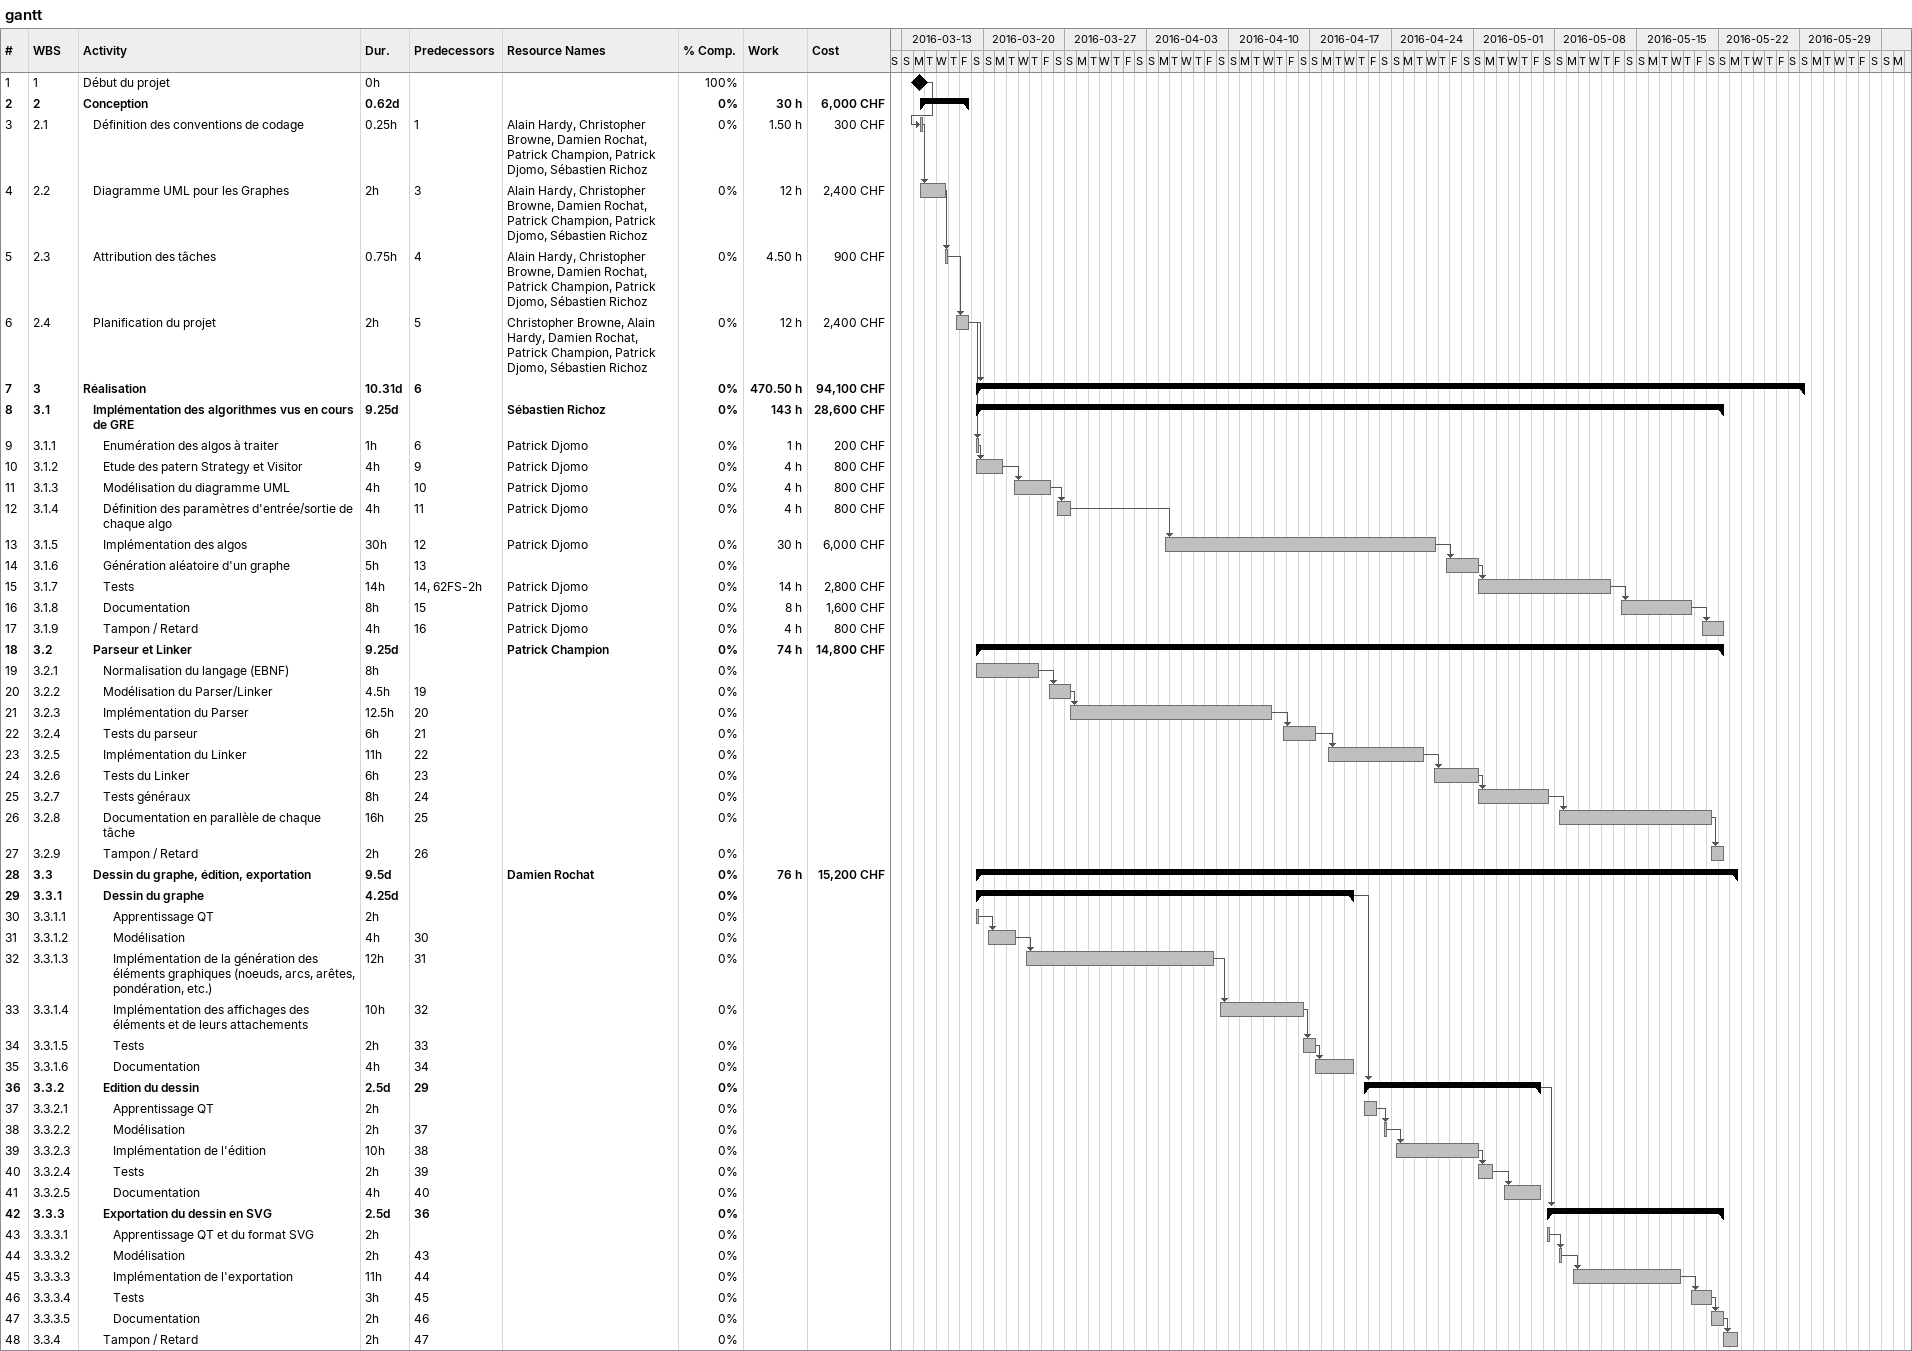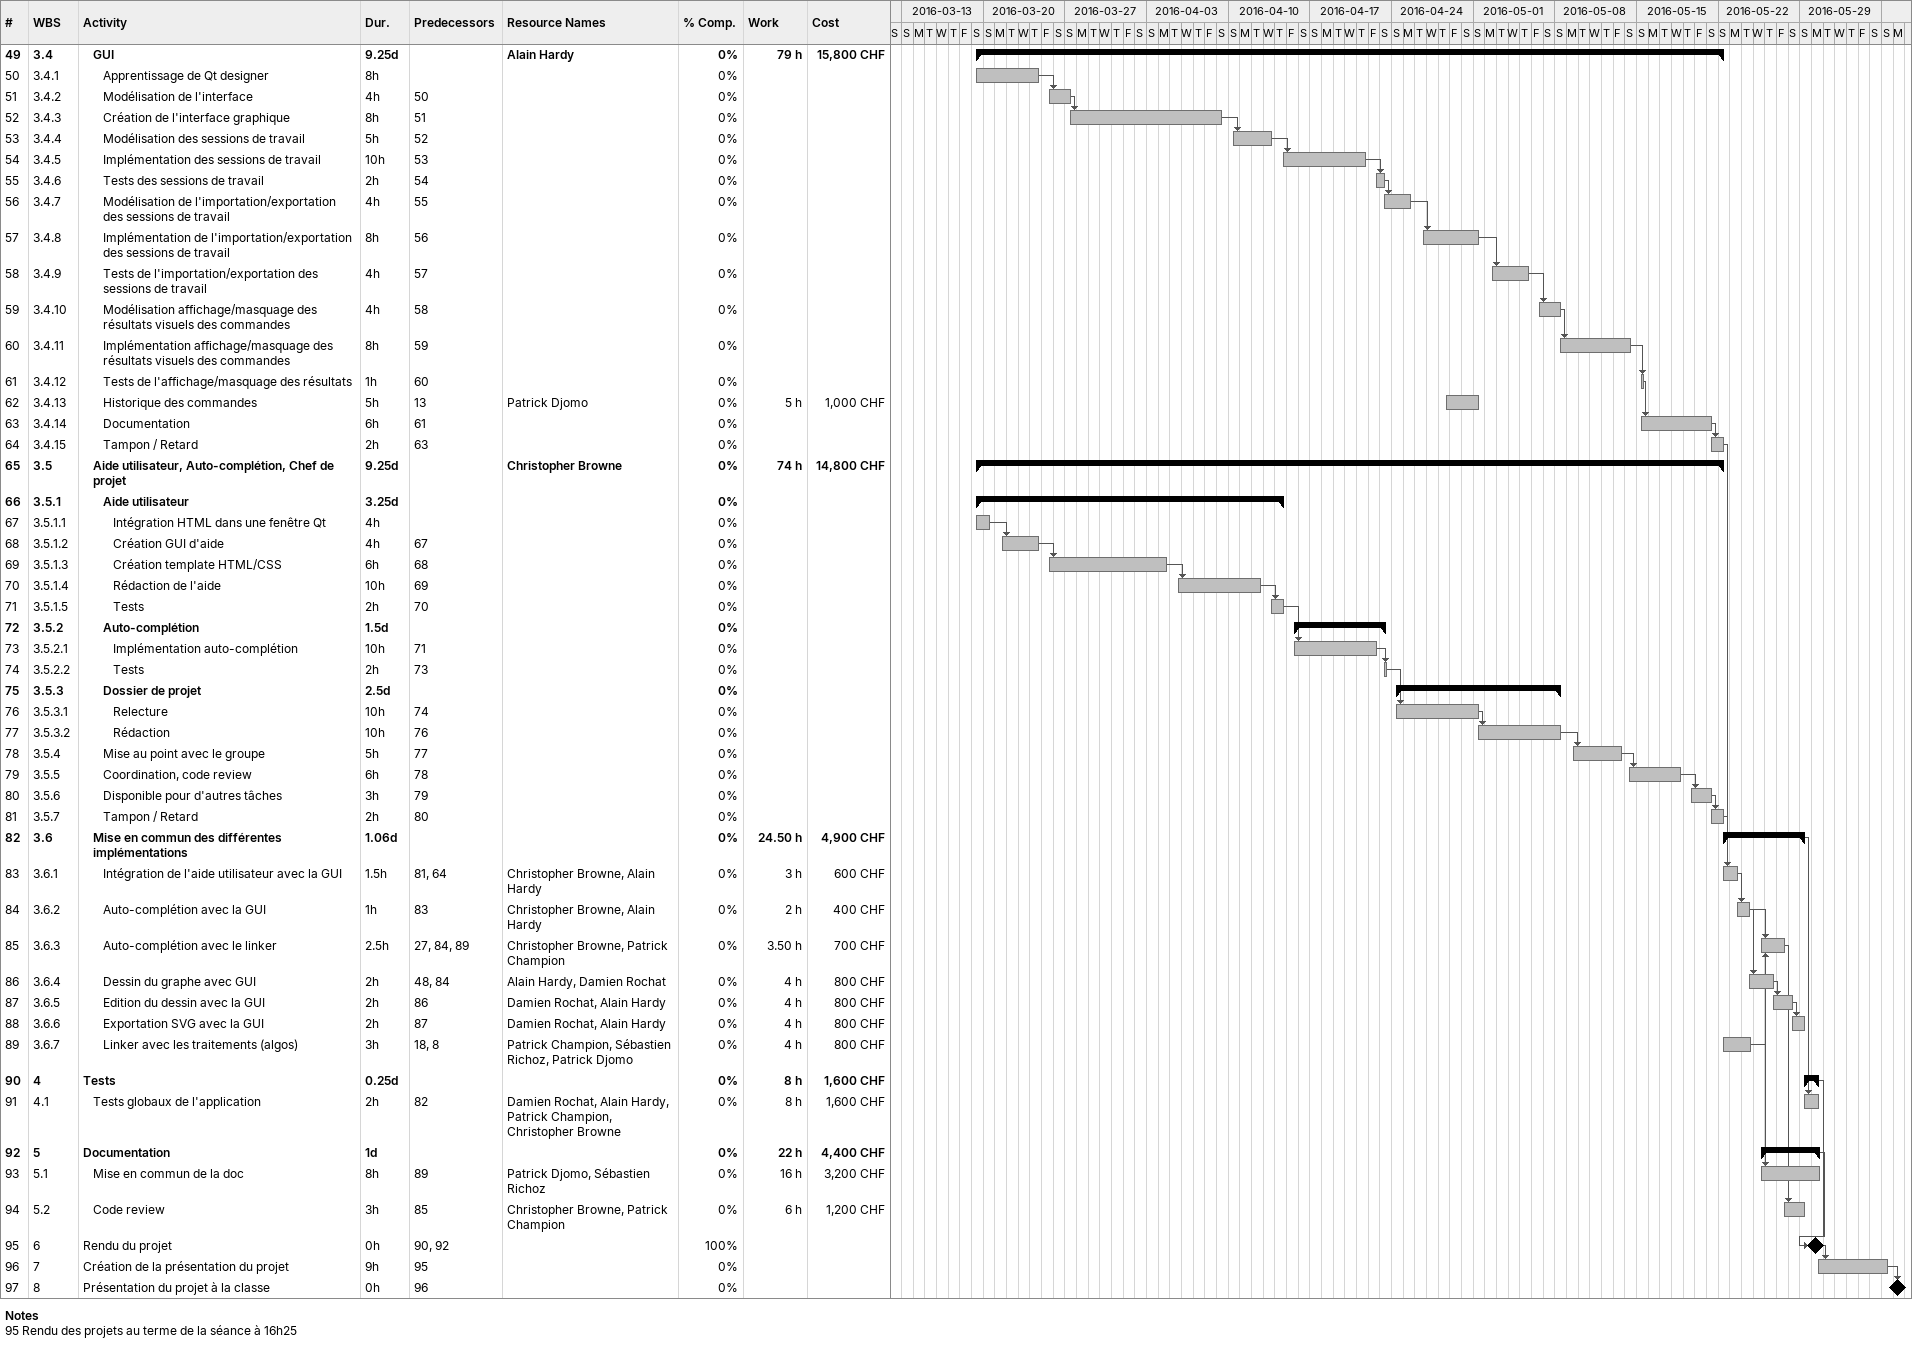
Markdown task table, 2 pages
gantt

| ID | WBS | Task | Duration | Start | Finish | Predecessors | Resources | % complete | Work (h) | Cost (CHF) |
|---|---|---|---|---|---|---|---|---|---|---|
| 1 | 1 | Début du projet | 0h | 2016-03-14 | 2016-03-14 |  |  | 100 |  |  |
| 2 | 2 | **Conception** | 0.62d | 2016-03-14 | 2016-03-18 |  |  | 0 | 30 | 6000 |
| 3 | 2.1 | Définition des conventions de codage | 0.25h | 2016-03-14 | 2016-03-14 | 1 | Alain Hardy, Christopher Browne, Damien Rochat, Patrick Champion, Patrick Djomo, Sébastien Richoz | 0 | 1.50 | 300 |
| 4 | 2.2 | Diagramme UML pour les Graphes | 2h | 2016-03-14 | 2016-03-16 | 3 | Alain Hardy, Christopher Browne, Damien Rochat, Patrick Champion, Patrick Djomo, Sébastien Richoz | 0 | 12 | 2400 |
| 5 | 2.3 | Attribution des tâches | 0.75h | 2016-03-16 | 2016-03-16 | 4 | Alain Hardy, Christopher Browne, Damien Rochat, Patrick Champion, Patrick Djomo, Sébastien Richoz | 0 | 4.50 | 900 |
| 6 | 2.4 | Planification du projet | 2h | 2016-03-17 | 2016-03-18 | 5 | Christopher Browne, Alain Hardy, Damien Rochat, Patrick Champion, Patrick Djomo, Sébastien Richoz | 0 | 12 | 2400 |
| 7 | 3 | **Réalisation** | 10.31d | 2016-03-19 | 2016-05-29 | 6 |  | 0 | 470.50 | 94100 |
| 8 | 3.1 | **Implémentation des algorithmes vus en cours de GRE** | 9.25d | 2016-03-19 | 2016-05-22 |  | Sébastien Richoz | 0 | 143 | 28600 |
| 9 | 3.1.1 | Enumération des algos à traiter | 1h | 2016-03-19 | 2016-03-19 | 6 | Patrick Djomo | 0 | 1 | 200 |
| 10 | 3.1.2 | Etude des patern Strategy et Visitor | 4h | 2016-03-19 | 2016-03-21 | 9 | Patrick Djomo | 0 | 4 | 800 |
| 11 | 3.1.3 | Modélisation du diagramme UML | 4h | 2016-03-22 | 2016-03-25 | 10 | Patrick Djomo | 0 | 4 | 800 |
| 12 | 3.1.4 | Définition des paramètres d'entrée/sortie de chaque algo | 4h | 2016-03-26 | 2016-03-27 | 11 | Patrick Djomo | 0 | 4 | 800 |
| 13 | 3.1.5 | Implémentation des algos | 30h | 2016-04-04 | 2016-04-27 | 12 | Patrick Djomo | 0 | 30 | 6000 |
| 14 | 3.1.6 | Génération aléatoire d'un graphe | 5h | 2016-04-28 | 2016-05-01 | 13 |  | 0 |  |  |
| 15 | 3.1.7 | Tests | 14h | 2016-05-01 | 2016-05-12 | 14, 62FS-2h | Patrick Djomo | 0 | 14 | 2800 |
| 16 | 3.1.8 | Documentation | 8h | 2016-05-13 | 2016-05-19 | 15 | Patrick Djomo | 0 | 8 | 1600 |
| 17 | 3.1.9 | Tampon / Retard | 4h | 2016-05-20 | 2016-05-22 | 16 | Patrick Djomo | 0 | 4 | 800 |
| 18 | 3.2 | **Parseur et Linker** | 9.25d | 2016-03-19 | 2016-05-22 |  | Patrick Champion | 0 | 74 | 14800 |
| 19 | 3.2.1 | Normalisation du langage (EBNF) | 8h | 2016-03-19 | 2016-03-24 |  |  | 0 |  |  |
| 20 | 3.2.2 | Modélisation du Parser/Linker | 4.5h | 2016-03-25 | 2016-03-27 | 19 |  | 0 |  |  |
| 21 | 3.2.3 | Implémentation du Parser | 12.5h | 2016-03-27 | 2016-04-13 | 20 |  | 0 |  |  |
| 22 | 3.2.4 | Tests du parseur | 6h | 2016-04-14 | 2016-04-17 | 21 |  | 0 |  |  |
| 23 | 3.2.5 | Implémentation du Linker | 11h | 2016-04-18 | 2016-04-26 | 22 |  | 0 |  |  |
| 24 | 3.2.6 | Tests du Linker | 6h | 2016-04-27 | 2016-05-01 | 23 |  | 0 |  |  |
| 25 | 3.2.7 | Tests généraux | 8h | 2016-05-01 | 2016-05-07 | 24 |  | 0 |  |  |
| 26 | 3.2.8 | Documentation en parallèle de chaque tâche | 16h | 2016-05-08 | 2016-05-21 | 25 |  | 0 |  |  |
| 27 | 3.2.9 | Tampon / Retard | 2h | 2016-05-21 | 2016-05-22 | 26 |  | 0 |  |  |
| 28 | 3.3 | **Dessin du graphe, édition, exportation** | 9.5d | 2016-03-19 | 2016-05-23 |  | Damien Rochat | 0 | 76 | 15200 |
| 29 | 3.3.1 | **Dessin du graphe** | 4.25d | 2016-03-19 | 2016-04-20 |  |  | 0 |  |  |
| 30 | 3.3.1.1 | Apprentissage QT | 2h | 2016-03-19 | 2016-03-19 |  |  | 0 |  |  |
| 31 | 3.3.1.2 | Modélisation | 4h | 2016-03-20 | 2016-03-22 | 30 |  | 0 |  |  |
| 32 | 3.3.1.3 | Implémentation de la génération des éléments graphiques (noeuds, arcs, arêtes, pondération, etc.) | 12h | 2016-03-23 | 2016-04-08 | 31 |  | 0 |  |  |
| 33 | 3.3.1.4 | Implémentation des affichages des éléments et de leurs attachements | 10h | 2016-04-09 | 2016-04-16 | 32 |  | 0 |  |  |
| 34 | 3.3.1.5 | Tests | 2h | 2016-04-16 | 2016-04-17 | 33 |  | 0 |  |  |
| 35 | 3.3.1.6 | Documentation | 4h | 2016-04-17 | 2016-04-20 | 34 |  | 0 |  |  |
| 36 | 3.3.2 | **Edition du dessin** | 2.5d | 2016-04-21 | 2016-05-06 | 29 |  | 0 |  |  |
| 37 | 3.3.2.1 | Apprentissage QT | 2h | 2016-04-21 | 2016-04-22 |  |  | 0 |  |  |
| 38 | 3.3.2.2 | Modélisation | 2h | 2016-04-23 | 2016-04-23 | 37 |  | 0 |  |  |
| 39 | 3.3.2.3 | Implémentation de l'édition | 10h | 2016-04-24 | 2016-05-01 | 38 |  | 0 |  |  |
| 40 | 3.3.2.4 | Tests | 2h | 2016-05-01 | 2016-05-02 | 39 |  | 0 |  |  |
| 41 | 3.3.2.5 | Documentation | 4h | 2016-05-03 | 2016-05-06 | 40 |  | 0 |  |  |
| 42 | 3.3.3 | **Exportation du dessin en SVG** | 2.5d | 2016-05-07 | 2016-05-22 | 36 |  | 0 |  |  |
| 43 | 3.3.3.1 | Apprentissage QT et du format SVG | 2h | 2016-05-07 | 2016-05-07 |  |  | 0 |  |  |
| 44 | 3.3.3.2 | Modélisation | 2h | 2016-05-08 | 2016-05-08 | 43 |  | 0 |  |  |
| 45 | 3.3.3.3 | Implémentation de l'exportation | 11h | 2016-05-09 | 2016-05-18 | 44 |  | 0 |  |  |
| 46 | 3.3.3.4 | Tests | 3h | 2016-05-19 | 2016-05-21 | 45 |  | 0 |  |  |
| 47 | 3.3.3.5 | Documentation | 2h | 2016-05-21 | 2016-05-22 | 46 |  | 0 |  |  |
| 48 | 3.3.4 | Tampon / Retard | 2h | 2016-05-22 | 2016-05-23 | 47 |  | 0 |  |  |
| 49 | 3.4 | **GUI** | 9.25d | 2016-03-19 | 2016-05-22 |  | Alain Hardy | 0 | 79 | 15800 |
| 50 | 3.4.1 | Apprentissage de Qt designer | 8h | 2016-03-19 | 2016-03-24 |  |  | 0 |  |  |
| 51 | 3.4.2 | Modélisation de l'interface | 4h | 2016-03-25 | 2016-03-27 | 50 |  | 0 |  |  |
| 52 | 3.4.3 | Création de l'interface graphique | 8h | 2016-03-27 | 2016-04-09 | 51 |  | 0 |  |  |
| 53 | 3.4.4 | Modélisation des sessions de travail | 5h | 2016-04-10 | 2016-04-13 | 52 |  | 0 |  |  |
| 54 | 3.4.5 | Implémentation des sessions de travail | 10h | 2016-04-14 | 2016-04-21 | 53 |  | 0 |  |  |
| 55 | 3.4.6 | Tests des sessions de travail | 2h | 2016-04-22 | 2016-04-23 | 54 |  | 0 |  |  |
| 56 | 3.4.7 | Modélisation de l'importation/exportation des sessions de travail | 4h | 2016-04-23 | 2016-04-25 | 55 |  | 0 |  |  |
| 57 | 3.4.8 | Implémentation de l'importation/exportation des sessions de travail | 8h | 2016-04-26 | 2016-05-01 | 56 |  | 0 |  |  |
| 58 | 3.4.9 | Tests de l'importation/exportation des sessions de travail | 4h | 2016-05-02 | 2016-05-05 | 57 |  | 0 |  |  |
| 59 | 3.4.10 | Modélisation affichage/masquage des résultats visuels des commandes | 4h | 2016-05-06 | 2016-05-08 | 58 |  | 0 |  |  |
| 60 | 3.4.11 | Implémentation affichage/masquage des résultats visuels des commandes | 8h | 2016-05-08 | 2016-05-14 | 59 |  | 0 |  |  |
| 61 | 3.4.12 | Tests de l'affichage/masquage des résultats | 1h | 2016-05-15 | 2016-05-15 | 60 |  | 0 |  |  |
| 62 | 3.4.13 | Historique des commandes | 5h | 2016-04-28 | 2016-05-01 | 13 | Patrick Djomo | 0 | 5 | 1000 |
| 63 | 3.4.14 | Documentation | 6h | 2016-05-15 | 2016-05-21 | 61 |  | 0 |  |  |
| 64 | 3.4.15 | Tampon / Retard | 2h | 2016-05-21 | 2016-05-22 | 63 |  | 0 |  |  |
| 65 | 3.5 | **Aide utilisateur, Auto-complétion, Chef de projet** | 9.25d | 2016-03-19 | 2016-05-22 |  | Christopher Browne | 0 | 74 | 14800 |
| 66 | 3.5.1 | **Aide utilisateur** | 3.25d | 2016-03-19 | 2016-04-14 |  |  | 0 |  |  |
| 67 | 3.5.1.1 | Intégration HTML dans une fenêtre Qt | 4h | 2016-03-19 | 2016-03-20 |  |  | 0 |  |  |
| 68 | 3.5.1.2 | Création GUI d'aide | 4h | 2016-03-21 | 2016-03-24 | 67 |  | 0 |  |  |
| 69 | 3.5.1.3 | Création template HTML/CSS | 6h | 2016-03-25 | 2016-04-04 | 68 |  | 0 |  |  |
| 70 | 3.5.1.4 | Rédaction de l'aide | 10h | 2016-04-05 | 2016-04-12 | 69 |  | 0 |  |  |
| 71 | 3.5.1.5 | Tests | 2h | 2016-04-13 | 2016-04-14 | 70 |  | 0 |  |  |
| 72 | 3.5.2 | **Auto-complétion** | 1.5d | 2016-04-15 | 2016-04-23 |  |  | 0 |  |  |
| 73 | 3.5.2.1 | Implémentation auto-complétion | 10h | 2016-04-15 | 2016-04-22 | 71 |  | 0 |  |  |
| 74 | 3.5.2.2 | Tests | 2h | 2016-04-23 | 2016-04-23 | 73 |  | 0 |  |  |
| 75 | 3.5.3 | **Dossier de projet** | 2.5d | 2016-04-24 | 2016-05-08 |  |  | 0 |  |  |
| 76 | 3.5.3.1 | Relecture | 10h | 2016-04-24 | 2016-05-01 | 74 |  | 0 |  |  |
| 77 | 3.5.3.2 | Rédaction | 10h | 2016-05-01 | 2016-05-08 | 76 |  | 0 |  |  |
| 78 | 3.5.4 | Mise au point avec le groupe | 5h | 2016-05-09 | 2016-05-13 | 77 |  | 0 |  |  |
| 79 | 3.5.5 | Coordination, code review | 6h | 2016-05-14 | 2016-05-18 | 78 |  | 0 |  |  |
| 80 | 3.5.6 | Disponible pour d'autres tâches | 3h | 2016-05-19 | 2016-05-21 | 79 |  | 0 |  |  |
| 81 | 3.5.7 | Tampon / Retard | 2h | 2016-05-21 | 2016-05-22 | 80 |  | 0 |  |  |
| 82 | 3.6 | **Mise en commun des différentes implémentations** | 1.06d | 2016-05-22 | 2016-05-29 |  |  | 0 | 24.50 | 4900 |
| 83 | 3.6.1 | Intégration de l'aide utilisateur avec la GUI | 1.5h | 2016-05-22 | 2016-05-23 | 81, 64 | Christopher Browne, Alain Hardy | 0 | 3 | 600 |
| 84 | 3.6.2 | Auto-complétion avec la GUI | 1h | 2016-05-23 | 2016-05-24 | 83 | Christopher Browne, Alain Hardy | 0 | 2 | 400 |
| 85 | 3.6.3 | Auto-complétion avec le linker | 2.5h | 2016-05-25 | 2016-05-27 | 27, 84, 89 | Christopher Browne, Patrick Champion | 0 | 3.50 | 700 |
| 86 | 3.6.4 | Dessin du graphe avec GUI | 2h | 2016-05-24 | 2016-05-26 | 48, 84 | Alain Hardy, Damien Rochat | 0 | 4 | 800 |
| 87 | 3.6.5 | Edition du dessin avec la GUI | 2h | 2016-05-26 | 2016-05-28 | 86 | Damien Rochat, Alain Hardy | 0 | 4 | 800 |
| 88 | 3.6.6 | Exportation SVG avec la GUI | 2h | 2016-05-28 | 2016-05-29 | 87 | Damien Rochat, Alain Hardy | 0 | 4 | 800 |
| 89 | 3.6.7 | Linker avec les traitements (algos) | 3h | 2016-05-22 | 2016-05-24 | 18, 8 | Patrick Champion, Sébastien Richoz, Patrick Djomo | 0 | 4 | 800 |
| 90 | 4 | **Tests** | 0.25d | 2016-05-29 | 2016-05-30 |  |  | 0 | 8 | 1600 |
| 91 | 4.1 | Tests globaux de l'application | 2h | 2016-05-29 | 2016-05-30 | 82 | Damien Rochat, Alain Hardy, Patrick Champion, Christopher Browne | 0 | 8 | 1600 |
| 92 | 5 | **Documentation** | 1d | 2016-05-25 | 2016-05-30 |  |  | 0 | 22 | 4400 |
| 93 | 5.1 | Mise en commun de la doc | 8h | 2016-05-25 | 2016-05-30 | 89 | Patrick Djomo, Sébastien Richoz | 0 | 16 | 3200 |
| 94 | 5.2 | Code review | 3h | 2016-05-27 | 2016-05-29 | 85 | Christopher Browne, Patrick Champion | 0 | 6 | 1200 |
| 95 | 6 | Rendu du projet | 0h | 2016-05-30 | 2016-05-30 | 90, 92 |  | 100 |  |  |
| 96 | 7 | Création de la présentation du projet | 9h | 2016-05-30 | 2016-06-05 | 95 |  | 0 |  |  |
| 97 | 8 | Présentation du projet à la classe | 0h | 2016-06-06 | 2016-06-06 | 96 |  | 0 |  |  |

Notes
- 95: Rendu des projets au terme de la séance à 16h25
